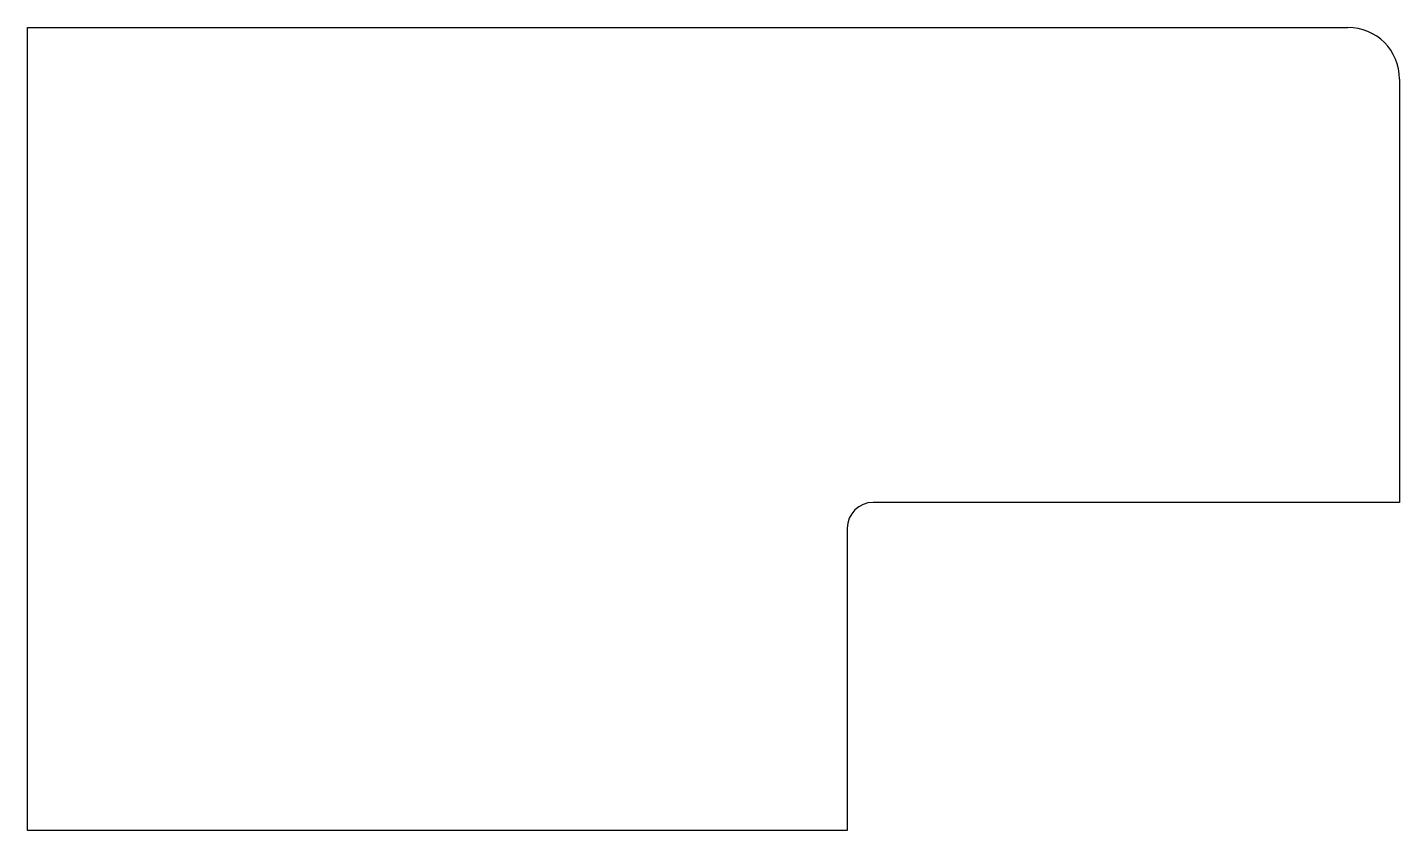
# Model space of a CAD drawing. Header units: millimetres. Extents: x 0 to 79.5, y 0 to 46.5.
import ezdxf

# ---------------------------------------------------------------- set-up
doc = ezdxf.new("R2010")
doc.units = ezdxf.units.MM
doc.layers.add('Sketch', color=7, linetype='CONTINUOUS')

msp = doc.modelspace()

# ---------------------------------------------------------------- linework, layer by layer
at = {"layer": 'Sketch'}
for p, q in [((0, 0), (0, 46.5)), ((0, 46.5), (76.5, 46.5)), ((79.5, 43.5), (79.5, 19)), ((79.5, 19), (49, 19)), ((47.5, 17.5), (47.5, 0)), ((47.5, 0), (0, 0))]:
    msp.add_line(p, q, dxfattribs=at)
for centre, radius, start, end in [((76.5, 43.5), 3, 0, 90), ((49, 17.5), 1.5, 90, 180)]:
    msp.add_arc(centre, radius, start, end, dxfattribs=at)

doc.saveas('drawing.dxf')
